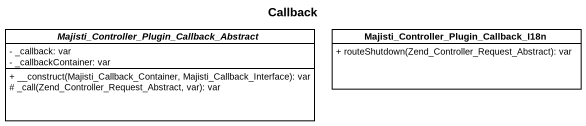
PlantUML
@startuml
title Callback
hide circle
hide empty members
skinparam classAttributeIconSize 0
abstract class "Majisti_Controller_Plugin_Callback_Abstract" as Majisti_Controller_Plugin {
  - _callback: var
  - _callbackContainer: var
  + __construct(Majisti_Callback_Container, Majisti_Callback_Interface): var
  # _call(Zend_Controller_Request_Abstract, var): var
}
class "Majisti_Controller_Plugin_Callback_I18n" as Majisti_Controller_Plugin_2 {
  + routeShutdown(Zend_Controller_Request_Abstract): var
}
@enduml
